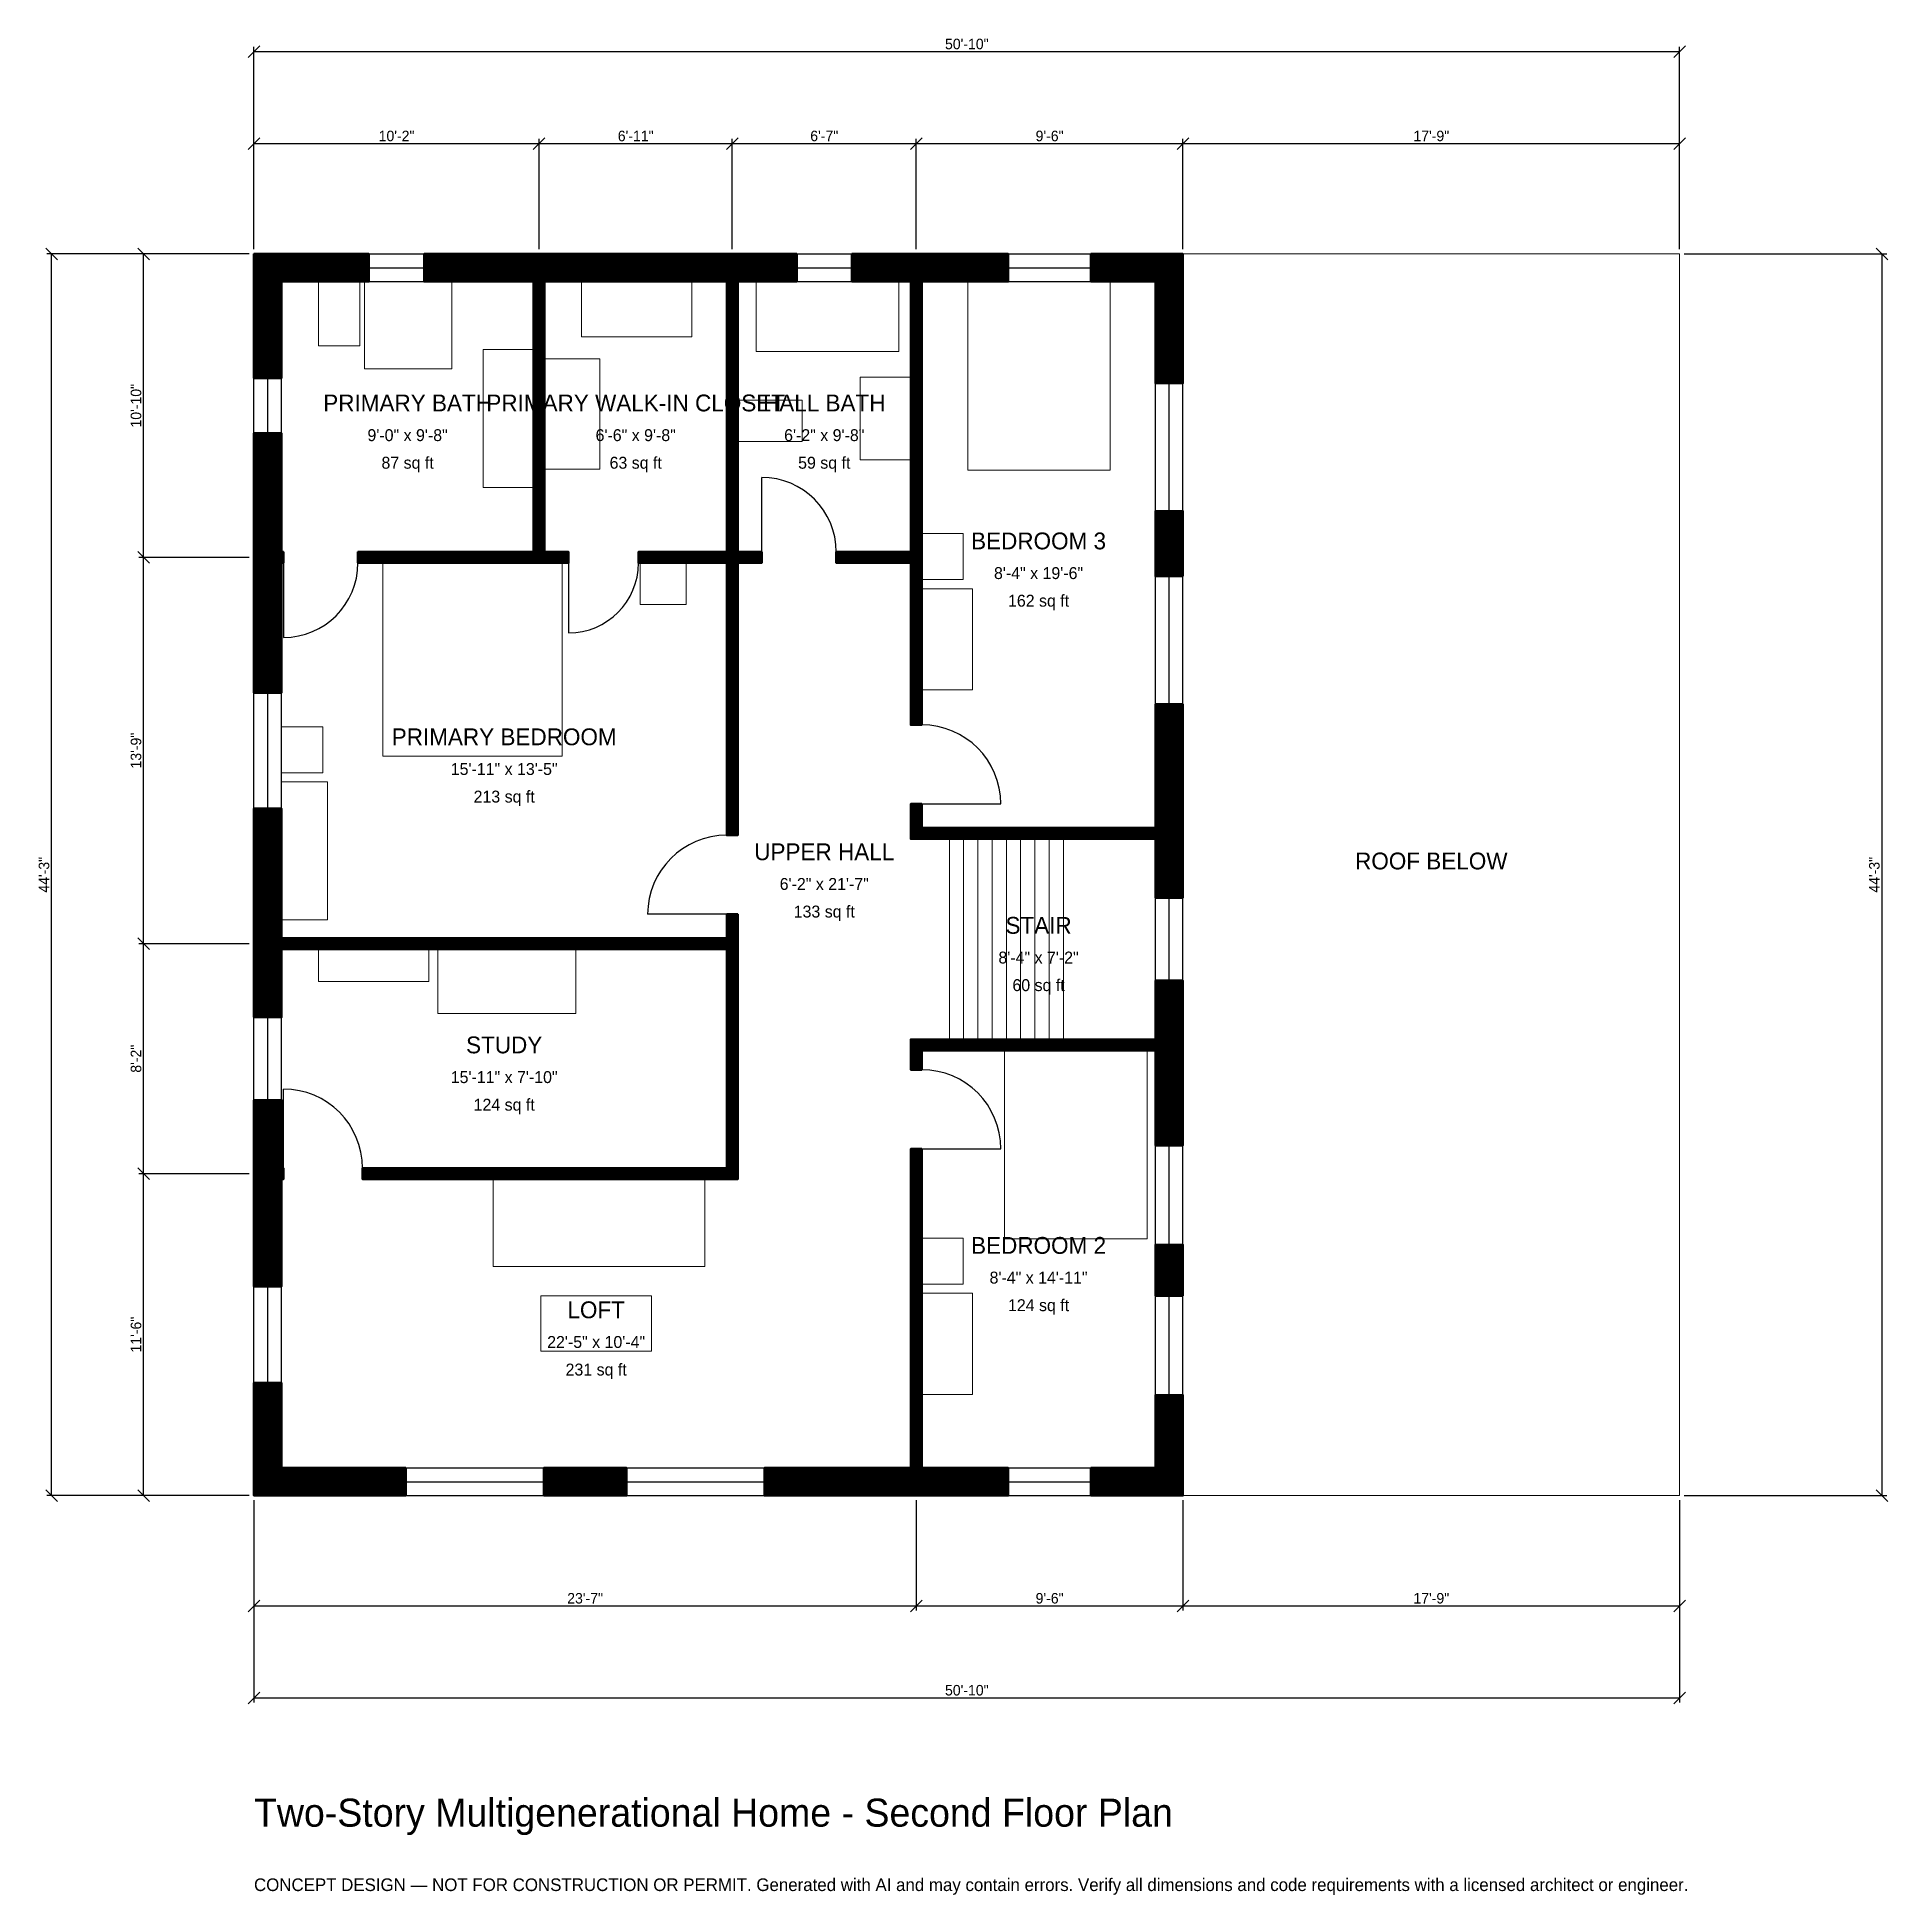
# Model space of a CAD drawing. Header units: inches. Extents: x -93 to 699, y -171 to 624.
import ezdxf
from ezdxf.enums import TextEntityAlignment as Align

# ---------------------------------------------------------------- set-up
doc = ezdxf.new("R2010")
doc.units = ezdxf.units.IN
doc.header["$MEASUREMENT"] = 0
doc.linetypes.add('DASHED', pattern=[0.6, 0.5, -0.1])
for name, color, linetype, lineweight in [('A-ANNO-DIMS', 1, 'Continuous', 13), ('A-ANNO-TEXT', 7, 'Continuous', 18), ('A-AREA-IDEN', 7, 'Continuous', 18), ('A-DOOR', 2, 'Continuous', 25), ('A-FLOR-FIXT', 9, 'Continuous', 13), ('A-FLOR-STRS', 3, 'Continuous', 18), ('A-FURN', 9, 'Continuous', 13), ('A-GLAZ', 4, 'Continuous', 25), ('A-SITE-PAVE', 8, 'Continuous', 13), ('A-WALL', 7, 'Continuous', 50), ('A-WALL-PATT', 8, 'Continuous', 13)]:
    doc.layers.add(name, color=color, linetype=linetype, lineweight=lineweight)
doc.dimstyles.new('PLAN', dxfattribs={"dimtxt": 4.5, "dimasz": 3, "dimexe": 2, "dimexo": 2, "dimgap": 1, "dimtad": 1, "dimdec": 0, "dimlunit": 4, "dimtsz": 2.5, "dimcen": 2.5, "dimclrd": 1, "dimclre": 1, "dimazin": 3, "dimtfac": 1, "dimtmove": 0, "dimatfit": 3})

msp = doc.modelspace()

# ---------------------------------------------------------------- hatches: boundary and pattern name
at = {"layer": 'A-WALL-PATT'}
h = msp.add_hatch(dxfattribs=at)
h.set_pattern_fill('ANSI31', color=8, scale=0.8)
h.paths.add_polyline_path([(0, 0), (0, 11.811), (0, 11.811), (0, 48.2283), (11.811, 48.2283), (11.811, 11.811), (64.9606, 11.811), (64.9606, 0), (11.811, 0), (11.811, 0), (0, 0), (0, 0), (0, 0)])
h.paths.add_polyline_path([(0, 131.8898), (0, 135.4331), (0, 135.4331), (0, 140.1575), (0, 140.1575), (0, 143.7008), (0, 169.2913), (11.811, 169.2913), (11.811, 143.7008), (11.811, 140.1575), (12.5984, 140.1575), (12.5984, 135.4331), (11.811, 135.4331), (11.811, 131.8898), (11.811, 89.5669), (0, 89.5669), (0, 131.8898)])
h.paths.add_polyline_path([(0, 230.315), (0, 233.8583), (0, 233.8583), (0, 238.5827), (0, 238.5827), (0, 242.126), (0, 294.0945), (11.811, 294.0945), (11.811, 242.126), (11.811, 238.5827), (202.3622, 238.5827), (202.3622, 248.8189), (207.0866, 248.8189), (207.0866, 238.5827), (207.0866, 233.8583), (207.0866, 140.1575), (207.0866, 135.4331), (202.3622, 135.4331), (46.4567, 135.4331), (46.4567, 140.1575), (202.3622, 140.1575), (202.3622, 233.8583), (11.811, 233.8583), (11.811, 230.315), (11.811, 204.7244), (0, 204.7244), (0, 230.315)])
h.paths.add_polyline_path([(0, 395.6693), (0, 399.2126), (0, 399.2126), (0, 403.937), (0, 403.937), (0, 407.4803), (0, 454.7244), (11.811, 454.7244), (11.811, 407.4803), (11.811, 403.937), (12.5984, 403.937), (12.5984, 399.2126), (11.811, 399.2126), (11.811, 395.6693), (11.811, 343.7008), (0, 343.7008), (0, 395.6693)])
h.paths.add_polyline_path([(0, 519.685), (0, 519.685), (0, 531.4961), (0, 531.4961), (0, 531.4961), (11.811, 531.4961), (11.811, 531.4961), (49.2126, 531.4961), (49.2126, 519.685), (11.811, 519.685), (11.811, 478.3465), (0, 478.3465), (0, 519.685)])
h.paths.add_polyline_path([(116.1417, 531.4961), (119.685, 531.4961), (119.685, 531.4961), (124.4094, 531.4961), (124.4094, 531.4961), (127.9528, 531.4961), (198.8189, 531.4961), (202.3622, 531.4961), (202.3622, 531.4961), (207.0866, 531.4961), (207.0866, 531.4961), (210.6299, 531.4961), (232.2835, 531.4961), (232.2835, 519.685), (210.6299, 519.685), (207.0866, 519.685), (207.0866, 403.937), (217.3228, 403.937), (217.3228, 399.2126), (207.0866, 399.2126), (207.0866, 282.6772), (202.3622, 282.6772), (202.3622, 399.2126), (164.5669, 399.2126), (164.5669, 403.937), (202.3622, 403.937), (202.3622, 519.685), (198.8189, 519.685), (127.9528, 519.685), (124.4094, 519.685), (124.4094, 403.937), (134.6457, 403.937), (134.6457, 399.2126), (124.4094, 399.2126), (119.685, 399.2126), (44.4882, 399.2126), (44.4882, 403.937), (119.685, 403.937), (119.685, 519.685), (116.1417, 519.685), (72.8346, 519.685), (72.8346, 531.4961), (116.1417, 531.4961)])
h.paths.add_polyline_path([(277.5591, 531.4961), (281.1024, 531.4961), (281.1024, 531.4961), (285.8268, 531.4961), (285.8268, 531.4961), (289.3701, 531.4961), (322.8346, 531.4961), (322.8346, 519.685), (289.3701, 519.685), (285.8268, 519.685), (285.8268, 403.937), (285.8268, 399.2126), (285.8268, 329.9213), (281.1024, 329.9213), (281.1024, 399.2126), (249.2126, 399.2126), (249.2126, 403.937), (281.1024, 403.937), (281.1024, 519.685), (277.5591, 519.685), (255.9055, 519.685), (255.9055, 531.4961), (277.5591, 531.4961)])
h.paths.add_polyline_path([(385.8268, 531.4961), (385.8268, 531.4961), (397.6378, 531.4961), (397.6378, 531.4961), (397.6378, 531.4961), (397.6378, 519.685), (397.6378, 519.685), (397.6378, 476.1811), (385.8268, 476.1811), (385.8268, 519.685), (358.2677, 519.685), (358.2677, 531.4961), (385.8268, 531.4961)])
h.paths.add_polyline_path([(397.6378, 393.5039), (385.8268, 393.5039), (385.8268, 421.4567), (397.6378, 421.4567), (397.6378, 393.5039)])
h.paths.add_polyline_path([(397.6378, 289.3701), (397.6378, 285.8268), (397.6378, 285.8268), (397.6378, 281.1024), (397.6378, 281.1024), (397.6378, 277.5591), (397.6378, 255.9055), (385.8268, 255.9055), (385.8268, 277.5591), (385.8268, 281.1024), (285.8268, 281.1024), (281.1024, 281.1024), (281.1024, 285.8268), (281.1024, 296.063), (285.8268, 296.063), (285.8268, 285.8268), (385.8268, 285.8268), (385.8268, 289.3701), (385.8268, 338.7795), (397.6378, 338.7795), (397.6378, 289.3701)])
h.paths.add_polyline_path([(397.6378, 198.8189), (397.6378, 195.2756), (397.6378, 195.2756), (397.6378, 190.5512), (397.6378, 190.5512), (397.6378, 187.0079), (397.6378, 149.8688), (385.8268, 149.8688), (385.8268, 187.0079), (385.8268, 190.5512), (285.8268, 190.5512), (285.8268, 182.2835), (281.1024, 182.2835), (281.1024, 190.5512), (281.1024, 195.2756), (285.8268, 195.2756), (385.8268, 195.2756), (385.8268, 198.8189), (385.8268, 220.4724), (397.6378, 220.4724), (397.6378, 198.8189)])
h.paths.add_polyline_path([(397.6378, 85.5643), (385.8268, 85.5643), (385.8268, 107.3491), (397.6378, 107.3491), (397.6378, 85.5643)])
h.paths.add_polyline_path([(397.6378, 11.811), (397.6378, 11.811), (397.6378, 0), (397.6378, 0), (397.6378, 0), (385.8268, 0), (385.8268, 0), (358.2677, 0), (358.2677, 11.811), (385.8268, 11.811), (385.8268, 43.0446), (397.6378, 43.0446), (397.6378, 11.811)])
h.paths.add_polyline_path([(289.3701, 0), (285.8268, 0), (285.8268, 0), (281.1024, 0), (281.1024, 0), (277.5591, 0), (218.5039, 0), (218.5039, 11.811), (277.5591, 11.811), (281.1024, 11.811), (281.1024, 135.4331), (281.1024, 140.1575), (281.1024, 148.4252), (285.8268, 148.4252), (285.8268, 140.1575), (285.8268, 135.4331), (285.8268, 11.811), (289.3701, 11.811), (322.8346, 11.811), (322.8346, 0), (289.3701, 0)])
h.paths.add_polyline_path([(124.0157, 0), (124.0157, 11.811), (159.4488, 11.811), (159.4488, 0), (124.0157, 0)])

# ---------------------------------------------------------------- linework, layer by layer
at = {"layer": 'A-DOOR'}
for p, q in [((217.3228, 403.937), (217.3228, 435.8268)), ((12.5984, 399.2126), (12.5984, 367.3228)), ((134.6457, 399.2126), (134.6457, 369.2913)), ((285.8268, 296.063), (319.685, 296.063)), ((202.3622, 248.8189), (168.5039, 248.8189)), ((12.5984, 140.1575), (12.5984, 174.0157)), ((285.8268, 148.4252), (319.685, 148.4252))]:
    msp.add_line(p, q, dxfattribs=at)
for centre, radius, start, end in [((217.3228, 403.937), 31.8898, 0, 90), ((12.5984, 399.2126), 31.8898, 270, 360), ((134.6457, 399.2126), 29.9213, 270, 360), ((285.8268, 296.063), 33.8583, 0, 90), ((202.3622, 248.8189), 33.8583, 90, 180), ((285.8268, 148.4252), 33.8583, 0, 90), ((12.5984, 140.1575), 33.8583, 0, 90)]:
    msp.add_arc(centre, radius, start, end, dxfattribs=at)
at = {"layer": 'A-FLOR-FIXT'}
for points in [[(27.5591, 492.126), (45.2756, 492.126), (45.2756, 519.685), (27.5591, 519.685)], [(47.2441, 482.2835), (84.6457, 482.2835), (84.6457, 519.685), (47.2441, 519.685)], [(214.9606, 489.7638), (275.9843, 489.7638), (275.9843, 519.685), (214.9606, 519.685)], [(98.0315, 431.4961), (119.685, 431.4961), (119.685, 490.5512), (98.0315, 490.5512)], [(259.4488, 443.3071), (281.1024, 443.3071), (281.1024, 478.7402), (259.4488, 478.7402)], [(207.0866, 451.1811), (234.6457, 451.1811), (234.6457, 468.8976), (207.0866, 468.8976)]]:
    msp.add_lwpolyline(points, close=True, dxfattribs=at)
at = {"layer": 'A-FLOR-STRS'}
for p, q in [((297.6378, 195.2756), (297.6378, 281.1024)), ((303.7402, 195.2756), (303.7402, 281.1024)), ((309.8425, 195.2756), (309.8425, 281.1024)), ((315.9449, 195.2756), (315.9449, 281.1024)), ((322.0472, 195.2756), (322.0472, 281.1024)), ((328.1496, 195.2756), (328.1496, 281.1024)), ((334.252, 195.2756), (334.252, 281.1024)), ((340.3543, 195.2756), (340.3543, 281.1024)), ((346.4567, 195.2756), (346.4567, 281.1024))]:
    msp.add_line(p, q, dxfattribs=at)
at = {"layer": 'A-FURN'}
for points in [[(140.1575, 496.063), (187.4016, 496.063), (187.4016, 519.685), (140.1575, 519.685)], [(305.5118, 438.9764), (366.5354, 438.9764), (366.5354, 519.685), (305.5118, 519.685)], [(124.4094, 439.3701), (148.0315, 439.3701), (148.0315, 486.6142), (124.4094, 486.6142)], [(285.8268, 392.126), (303.5433, 392.126), (303.5433, 411.811), (285.8268, 411.811)], [(55.1181, 316.5354), (131.8898, 316.5354), (131.8898, 399.2126), (55.1181, 399.2126)], [(165.3543, 381.4961), (185.0394, 381.4961), (185.0394, 399.2126), (165.3543, 399.2126)], [(285.8268, 344.8819), (307.4803, 344.8819), (307.4803, 388.189), (285.8268, 388.189)], [(11.811, 309.4488), (29.5276, 309.4488), (29.5276, 329.1339), (11.811, 329.1339)], [(11.811, 246.4567), (31.4961, 246.4567), (31.4961, 305.5118), (11.811, 305.5118)], [(27.5591, 220.0787), (74.8031, 220.0787), (74.8031, 233.8583), (27.5591, 233.8583)], [(78.7402, 206.2992), (137.7953, 206.2992), (137.7953, 233.8583), (78.7402, 233.8583)], [(321.2598, 109.8425), (382.2835, 109.8425), (382.2835, 190.5512), (321.2598, 190.5512)], [(102.3622, 98.0315), (192.9134, 98.0315), (192.9134, 135.4331), (102.3622, 135.4331)], [(285.8268, 90.5512), (303.5433, 90.5512), (303.5433, 110.2362), (285.8268, 110.2362)], [(122.8346, 61.811), (170.0787, 61.811), (170.0787, 85.4331), (122.8346, 85.4331)], [(285.8268, 43.3071), (307.4803, 43.3071), (307.4803, 86.6142), (285.8268, 86.6142)]]:
    msp.add_lwpolyline(points, close=True, dxfattribs=at)
at = {"layer": 'A-GLAZ'}
for p, q in [((49.2126, 531.4961), (72.8346, 531.4961)), ((49.2126, 525.5906), (72.8346, 525.5906)), ((232.2835, 531.4961), (255.9055, 531.4961)), ((232.2835, 525.5906), (255.9055, 525.5906)), ((322.8346, 531.4961), (358.2677, 531.4961)), ((322.8346, 525.5906), (358.2677, 525.5906)), ((49.2126, 519.685), (72.8346, 519.685)), ((232.2835, 519.685), (255.9055, 519.685)), ((322.8346, 519.685), (358.2677, 519.685)), ((0, 454.7244), (0, 478.3465)), ((5.9055, 454.7244), (5.9055, 478.3465)), ((11.811, 454.7244), (11.811, 478.3465)), ((385.8268, 421.4567), (385.8268, 476.1811)), ((391.7323, 421.4567), (391.7323, 476.1811)), ((397.6378, 421.4567), (397.6378, 476.1811)), ((385.8268, 338.7795), (385.8268, 393.5039)), ((391.7323, 338.7795), (391.7323, 393.5039)), ((397.6378, 338.7795), (397.6378, 393.5039)), ((0, 294.0945), (0, 343.7008)), ((5.9055, 294.0945), (5.9055, 343.7008)), ((11.811, 294.0945), (11.811, 343.7008)), ((385.8268, 220.4724), (385.8268, 255.9055)), ((391.7323, 220.4724), (391.7323, 255.9055)), ((397.6378, 220.4724), (397.6378, 255.9055)), ((0, 169.2913), (0, 204.7244)), ((5.9055, 169.2913), (5.9055, 204.7244)), ((11.811, 169.2913), (11.811, 204.7244)), ((385.8268, 107.3491), (385.8268, 149.8688)), ((391.7323, 107.3491), (391.7323, 149.8688)), ((397.6378, 107.3491), (397.6378, 149.8688)), ((0, 48.2283), (0, 89.5669)), ((5.9055, 48.2283), (5.9055, 89.5669)), ((11.811, 48.2283), (11.811, 89.5669)), ((385.8268, 43.0446), (385.8268, 85.5643)), ((391.7323, 43.0446), (391.7323, 85.5643)), ((397.6378, 43.0446), (397.6378, 85.5643)), ((64.9606, 11.811), (124.0157, 11.811)), ((159.4488, 11.811), (218.5039, 11.811)), ((322.8346, 11.811), (358.2677, 11.811)), ((64.9606, 5.9055), (124.0157, 5.9055)), ((64.9606, 0), (124.0157, 0)), ((159.4488, 5.9055), (218.5039, 5.9055)), ((159.4488, 0), (218.5039, 0)), ((322.8346, 5.9055), (358.2677, 5.9055)), ((322.8346, 0), (358.2677, 0))]:
    msp.add_line(p, q, dxfattribs=at)
at = {"layer": 'A-SITE-PAVE', "linetype": 'DASHED'}
msp.add_lwpolyline([(397.6378, 0), (610.2362, 0), (610.2362, 531.4961), (397.6378, 531.4961)], close=True, dxfattribs=at)
at = {"layer": 'A-WALL'}
for points in [[(0, 519.685), (0, 519.685), (0, 531.4961), (0, 531.4961), (0, 531.4961), (11.811, 531.4961), (11.811, 531.4961), (49.2126, 531.4961), (49.2126, 519.685), (11.811, 519.685), (11.811, 478.3465), (0, 478.3465), (0, 519.685)], [(116.1417, 531.4961), (119.685, 531.4961), (119.685, 531.4961), (124.4094, 531.4961), (124.4094, 531.4961), (127.9528, 531.4961), (198.8189, 531.4961), (202.3622, 531.4961), (202.3622, 531.4961), (207.0866, 531.4961), (207.0866, 531.4961), (210.6299, 531.4961), (232.2835, 531.4961), (232.2835, 519.685), (210.6299, 519.685), (207.0866, 519.685), (207.0866, 403.937), (217.3228, 403.937), (217.3228, 399.2126), (207.0866, 399.2126), (207.0866, 282.6772), (202.3622, 282.6772), (202.3622, 399.2126), (164.5669, 399.2126), (164.5669, 403.937), (202.3622, 403.937), (202.3622, 519.685), (198.8189, 519.685), (127.9528, 519.685), (124.4094, 519.685), (124.4094, 403.937), (134.6457, 403.937), (134.6457, 399.2126), (124.4094, 399.2126), (119.685, 399.2126), (44.4882, 399.2126), (44.4882, 403.937), (119.685, 403.937), (119.685, 519.685), (116.1417, 519.685), (72.8346, 519.685), (72.8346, 531.4961), (116.1417, 531.4961)], [(277.5591, 531.4961), (281.1024, 531.4961), (281.1024, 531.4961), (285.8268, 531.4961), (285.8268, 531.4961), (289.3701, 531.4961), (322.8346, 531.4961), (322.8346, 519.685), (289.3701, 519.685), (285.8268, 519.685), (285.8268, 403.937), (285.8268, 399.2126), (285.8268, 329.9213), (281.1024, 329.9213), (281.1024, 399.2126), (249.2126, 399.2126), (249.2126, 403.937), (281.1024, 403.937), (281.1024, 519.685), (277.5591, 519.685), (255.9055, 519.685), (255.9055, 531.4961), (277.5591, 531.4961)], [(385.8268, 531.4961), (385.8268, 531.4961), (397.6378, 531.4961), (397.6378, 531.4961), (397.6378, 531.4961), (397.6378, 519.685), (397.6378, 519.685), (397.6378, 476.1811), (385.8268, 476.1811), (385.8268, 519.685), (358.2677, 519.685), (358.2677, 531.4961), (385.8268, 531.4961)], [(0, 395.6693), (0, 399.2126), (0, 399.2126), (0, 403.937), (0, 403.937), (0, 407.4803), (0, 454.7244), (11.811, 454.7244), (11.811, 407.4803), (11.811, 403.937), (12.5984, 403.937), (12.5984, 399.2126), (11.811, 399.2126), (11.811, 395.6693), (11.811, 343.7008), (0, 343.7008), (0, 395.6693)], [(397.6378, 393.5039), (385.8268, 393.5039), (385.8268, 421.4567), (397.6378, 421.4567), (397.6378, 393.5039)], [(397.6378, 289.3701), (397.6378, 285.8268), (397.6378, 285.8268), (397.6378, 281.1024), (397.6378, 281.1024), (397.6378, 277.5591), (397.6378, 255.9055), (385.8268, 255.9055), (385.8268, 277.5591), (385.8268, 281.1024), (285.8268, 281.1024), (281.1024, 281.1024), (281.1024, 285.8268), (281.1024, 296.063), (285.8268, 296.063), (285.8268, 285.8268), (385.8268, 285.8268), (385.8268, 289.3701), (385.8268, 338.7795), (397.6378, 338.7795), (397.6378, 289.3701)], [(0, 230.315), (0, 233.8583), (0, 233.8583), (0, 238.5827), (0, 238.5827), (0, 242.126), (0, 294.0945), (11.811, 294.0945), (11.811, 242.126), (11.811, 238.5827), (202.3622, 238.5827), (202.3622, 248.8189), (207.0866, 248.8189), (207.0866, 238.5827), (207.0866, 233.8583), (207.0866, 140.1575), (207.0866, 135.4331), (202.3622, 135.4331), (46.4567, 135.4331), (46.4567, 140.1575), (202.3622, 140.1575), (202.3622, 233.8583), (11.811, 233.8583), (11.811, 230.315), (11.811, 204.7244), (0, 204.7244), (0, 230.315)], [(397.6378, 198.8189), (397.6378, 195.2756), (397.6378, 195.2756), (397.6378, 190.5512), (397.6378, 190.5512), (397.6378, 187.0079), (397.6378, 149.8688), (385.8268, 149.8688), (385.8268, 187.0079), (385.8268, 190.5512), (285.8268, 190.5512), (285.8268, 182.2835), (281.1024, 182.2835), (281.1024, 190.5512), (281.1024, 195.2756), (285.8268, 195.2756), (385.8268, 195.2756), (385.8268, 198.8189), (385.8268, 220.4724), (397.6378, 220.4724), (397.6378, 198.8189)], [(0, 131.8898), (0, 135.4331), (0, 135.4331), (0, 140.1575), (0, 140.1575), (0, 143.7008), (0, 169.2913), (11.811, 169.2913), (11.811, 143.7008), (11.811, 140.1575), (12.5984, 140.1575), (12.5984, 135.4331), (11.811, 135.4331), (11.811, 131.8898), (11.811, 89.5669), (0, 89.5669), (0, 131.8898)], [(289.3701, 0), (285.8268, 0), (285.8268, 0), (281.1024, 0), (281.1024, 0), (277.5591, 0), (218.5039, 0), (218.5039, 11.811), (277.5591, 11.811), (281.1024, 11.811), (281.1024, 135.4331), (281.1024, 140.1575), (281.1024, 148.4252), (285.8268, 148.4252), (285.8268, 140.1575), (285.8268, 135.4331), (285.8268, 11.811), (289.3701, 11.811), (322.8346, 11.811), (322.8346, 0), (289.3701, 0)], [(397.6378, 85.5643), (385.8268, 85.5643), (385.8268, 107.3491), (397.6378, 107.3491), (397.6378, 85.5643)], [(0, 0), (0, 11.811), (0, 11.811), (0, 48.2283), (11.811, 48.2283), (11.811, 11.811), (64.9606, 11.811), (64.9606, 0), (11.811, 0), (11.811, 0), (0, 0), (0, 0), (0, 0)], [(397.6378, 11.811), (397.6378, 11.811), (397.6378, 0), (397.6378, 0), (397.6378, 0), (385.8268, 0), (385.8268, 0), (358.2677, 0), (358.2677, 11.811), (385.8268, 11.811), (385.8268, 43.0446), (397.6378, 43.0446), (397.6378, 11.811)], [(124.0157, 0), (124.0157, 11.811), (159.4488, 11.811), (159.4488, 0), (124.0157, 0)]]:
    msp.add_lwpolyline(points, close=True, dxfattribs=at)

# ---------------------------------------------------------------- texts
at = {"layer": 'A-ANNO-TEXT'}
for s, height, p in [('Two-Story Multigenerational Home - Second Floor Plan', 12, (0, -141.7323)), ('CONCEPT DESIGN — NOT FOR CONSTRUCTION OR PERMIT. Generated with AI and may contain errors. Verify all dimensions and code requirements with a licensed architect or engineer.', 5.4, (0, -169.2913))]:
    msp.add_text(s, height=height, dxfattribs=at).set_placement(p)
at = {"layer": 'A-AREA-IDEN'}
for s, height, p in [('PRIMARY BATH', 7.2, (65.748, 467.7165)), ('PRIMARY WALK-IN CLOSET', 7.2, (163.3858, 467.7165)), ('HALL BATH', 7.2, (244.0945, 467.7165)), ('9\'-0" x 9\'-8"', 5.1, (65.748, 453.937)), ('6\'-6" x 9\'-8"', 5.1, (163.3858, 453.937)), ('6\'-2" x 9\'-8"', 5.1, (244.0945, 453.937)), ('87 sq ft', 5.1, (65.748, 442.126)), ('63 sq ft', 5.1, (163.3858, 442.126)), ('59 sq ft', 5.1, (244.0945, 442.126)), ('BEDROOM 3', 7.2, (335.8268, 408.6614)), ('8\'-4" x 19\'-6"', 5.1, (335.8268, 394.8819)), ('162 sq ft', 5.1, (335.8268, 383.0709)), ('PRIMARY BEDROOM', 7.2, (107.0866, 324.8031)), ('15\'-11" x 13\'-5"', 5.1, (107.0866, 311.0236)), ('213 sq ft', 5.1, (107.0866, 299.2126)), ('UPPER HALL', 7.2, (244.0945, 275.5906)), ('ROOF BELOW', 7.2, (503.937, 271.6535)), ('6\'-2" x 21\'-7"', 5.1, (244.0945, 261.811)), ('133 sq ft', 5.1, (244.0945, 250)), ('STAIR', 7.2, (335.8268, 244.0945)), ('8\'-4" x 7\'-2"', 5.1, (335.8268, 230.315)), ('60 sq ft', 5.1, (335.8268, 218.5039)), ('STUDY', 7.2, (107.0866, 192.9134)), ('15\'-11" x 7\'-10"', 5.1, (107.0866, 179.1339)), ('124 sq ft', 5.1, (107.0866, 167.3228)), ('BEDROOM 2', 7.2, (335.8268, 107.0866)), ('8\'-4" x 14\'-11"', 5.1, (335.8268, 93.3071)), ('LOFT', 7.2, (146.4567, 79.5276)), ('124 sq ft', 5.1, (335.8268, 81.4961)), ('22\'-5" x 10\'-4"', 5.1, (146.4567, 65.748)), ('231 sq ft', 5.1, (146.4567, 53.937))]:
    msp.add_text(s, height=height, dxfattribs=at).set_placement(p, align=Align.MIDDLE_CENTER)

# ---------------------------------------------------------------- dimensions: what is measured, and where the dimension line sits
at = {"layer": 'A-ANNO-DIMS'}
for base, p1, p2, text in [((0, 618.1102), (0, 531.4961), (610.2362, 531.4961), '50\'-10"'), ((0, 578.7402), (0, 531.4961), (122.0472, 531.4961), '10\'-2"'), ((122.0472, 578.7402), (122.0472, 531.4961), (204.7244, 531.4961), '6\'-11"'), ((204.7244, 578.7402), (204.7244, 531.4961), (283.4646, 531.4961), '6\'-7"'), ((283.4646, 578.7402), (283.4646, 531.4961), (397.6378, 531.4961), '9\'-6"'), ((397.6378, 578.7402), (397.6378, 531.4961), (610.2362, 531.4961), '17\'-9"'), ((0, -47.2441), (0, 0), (283.4646, 0), '23\'-7"'), ((0, -86.6142), (0, 0), (610.2362, 0), '50\'-10"'), ((283.4646, -47.2441), (283.4646, 0), (397.6378, 0), '9\'-6"'), ((397.6378, -47.2441), (397.6378, 0), (610.2362, 0), '17\'-9"')]:
    msp.add_linear_dim(base=base, p1=p1, p2=p2, text=text, dimstyle='PLAN', dxfattribs=at).render()
for base, p1, p2, text in [((-86.6142, 0), (0, 0), (0, 531.4961), '44\'-3"'), ((-47.2441, 401.5748), (0, 401.5748), (0, 531.4961), '10\'-10"'), ((696.8504, 0), (610.2362, 0), (610.2362, 531.4961), '44\'-3"'), ((-47.2441, 236.2205), (0, 236.2205), (0, 401.5748), '13\'-9"'), ((-47.2441, 137.7953), (0, 137.7953), (0, 236.2205), '8\'-2"'), ((-47.2441, 0), (0, 0), (0, 137.7953), '11\'-6"')]:
    msp.add_linear_dim(base=base, p1=p1, p2=p2, angle=90, text=text, dimstyle='PLAN', dxfattribs=at).render()

doc.saveas('drawing.dxf')
